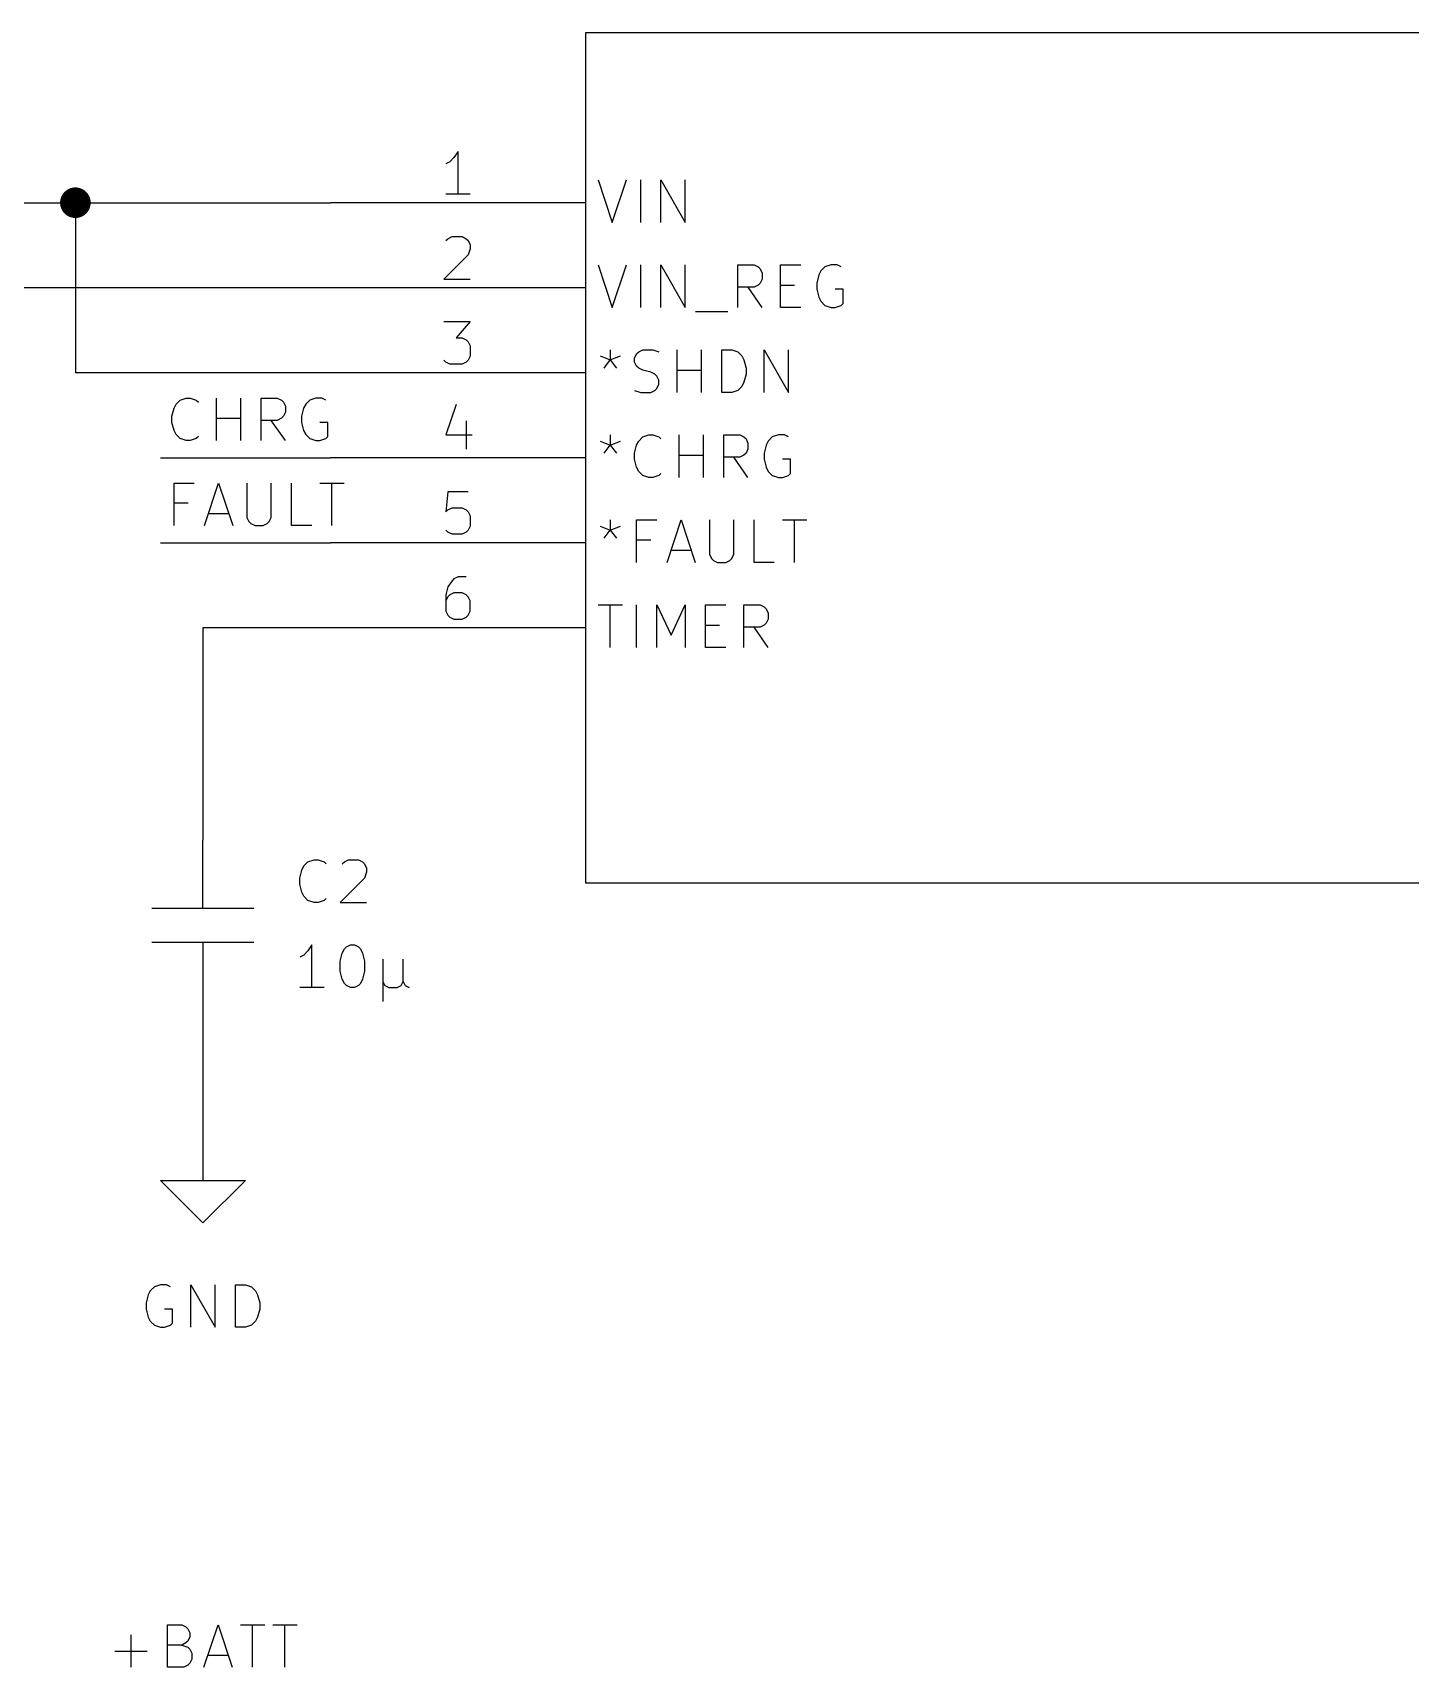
# Model space of a CAD drawing. Extents: x 0.4 to 11.3, y -7.9 to -0.4.
# Drawn here: x 4.25 to 5.87, y -4.073 to -2.15 of the extents above; entities that cross this region are included whole.
import ezdxf

# ---------------------------------------------------------------- set-up
doc = ezdxf.new("R2010")
doc.units = 0
doc.header["$MEASUREMENT"] = 0
for name, color, linetype in [('BLACK', 7, 'CONTINUOUS'), ('CYAN2', 4, 'CONTINUOUS'), ('GREEN2', 3, 'CONTINUOUS'), ('RED2', 1, 'CONTINUOUS')]:
    doc.layers.add(name, color=color, linetype=linetype)

msp = doc.modelspace()

# ---------------------------------------------------------------- linework, layer by layer
at = {"layer": 'BLACK', "linetype": 'CONTINUOUS'}
for p, q in [((4.4136, -2.6012), (4.416, -2.5917)), ((4.416, -2.5917), (4.4184, -2.5869)), ((4.4184, -2.5869), (4.4232, -2.5822)), ((4.4232, -2.5822), (4.4303, -2.5798)), ((4.4303, -2.5798), (4.4351, -2.5798)), ((4.4351, -2.5798), (4.4422, -2.5822)), ((4.4422, -2.5822), (4.4446, -2.5846)), ((4.466, -2.6298), (4.466, -2.5798)), ((4.4946, -2.6298), (4.4946, -2.5798)), ((4.5184, -2.6298), (4.5184, -2.5798)), ((4.5184, -2.5798), (4.5374, -2.5798)), ((4.5374, -2.5798), (4.5422, -2.5822)), ((4.5422, -2.5822), (4.5446, -2.5846)), ((4.5446, -2.5846), (4.547, -2.5893)), ((4.547, -2.5893), (4.547, -2.5965)), ((4.5684, -2.5917), (4.566, -2.6012)), ((4.5708, -2.5869), (4.5684, -2.5917)), ((4.5755, -2.5822), (4.5708, -2.5869)), ((4.5827, -2.5798), (4.5755, -2.5822)), ((4.5898, -2.5798), (4.5827, -2.5798)), ((4.5946, -2.5822), (4.5898, -2.5798)), ((4.4136, -2.6084), (4.4136, -2.6012)), ((4.416, -2.6179), (4.4136, -2.6084)), ((4.466, -2.6036), (4.4946, -2.6036)), ((4.5374, -2.606), (4.5184, -2.606)), ((4.547, -2.6298), (4.5303, -2.606)), ((4.5422, -2.6036), (4.5374, -2.606)), ((4.5446, -2.6012), (4.5422, -2.6036)), ((4.547, -2.5965), (4.5446, -2.6012)), ((4.566, -2.6012), (4.566, -2.6084)), ((4.566, -2.6084), (4.5684, -2.6179)), ((4.597, -2.6084), (4.5874, -2.6084)), ((4.597, -2.625), (4.597, -2.6084)), ((4.4184, -2.6227), (4.416, -2.6179)), ((4.4232, -2.6274), (4.4184, -2.6227)), ((4.4303, -2.6298), (4.4232, -2.6274)), ((4.4351, -2.6298), (4.4303, -2.6298)), ((4.4422, -2.6274), (4.4351, -2.6298)), ((4.4446, -2.625), (4.4422, -2.6274)), ((4.5684, -2.6179), (4.5708, -2.6227)), ((4.5708, -2.6227), (4.5755, -2.6274)), ((4.5755, -2.6274), (4.5827, -2.6298)), ((4.5827, -2.6298), (4.5874, -2.6298)), ((4.5874, -2.6298), (4.5946, -2.6274)), ((4.5946, -2.6274), (4.597, -2.625)), ((4.416, -2.7298), (4.416, -2.6798)), ((4.416, -2.6798), (4.4398, -2.6798)), ((4.4517, -2.7298), (4.4684, -2.6798)), ((4.4684, -2.6798), (4.4851, -2.7298)), ((4.5017, -2.6798), (4.5017, -2.7203)), ((4.5303, -2.7203), (4.5303, -2.6798)), ((4.5541, -2.7298), (4.5541, -2.6798)), ((4.5874, -2.6798), (4.616, -2.6798)), ((4.6017, -2.7298), (4.6017, -2.6798)), ((4.4327, -2.7036), (4.416, -2.7036)), ((4.4565, -2.7155), (4.4803, -2.7155)), ((4.5017, -2.7203), (4.5041, -2.725)), ((4.5041, -2.725), (4.5065, -2.7274)), ((4.5065, -2.7274), (4.5113, -2.7298)), ((4.5113, -2.7298), (4.5208, -2.7298)), ((4.5208, -2.7298), (4.5255, -2.7274)), ((4.5255, -2.7274), (4.5279, -2.725)), ((4.5279, -2.725), (4.5303, -2.7203)), ((4.5779, -2.7298), (4.5541, -2.7298))]:
    msp.add_line(p, q, dxfattribs=at)
at = {"layer": 'CYAN2', "linetype": 'CONTINUOUS'}
for p, q in [((4.9148, -2.3231), (4.9314, -2.3731)), ((4.9148, -2.3231), (4.9314, -2.3731)), ((4.9314, -2.3731), (4.9481, -2.3231)), ((4.9314, -2.3731), (4.9481, -2.3231)), ((4.9648, -2.3731), (4.9648, -2.3231)), ((4.9648, -2.3731), (4.9648, -2.3231)), ((4.9886, -2.3731), (4.9886, -2.3231)), ((4.9886, -2.3231), (5.0171, -2.3731)), ((4.9886, -2.3731), (4.9886, -2.3231)), ((4.9886, -2.3231), (5.0171, -2.3731)), ((5.0171, -2.3731), (5.0171, -2.3231)), ((5.0171, -2.3731), (5.0171, -2.3231)), ((4.9148, -2.4231), (4.9314, -2.4731)), ((4.9148, -2.4231), (4.9314, -2.4731)), ((4.9314, -2.4731), (4.9481, -2.4231)), ((4.9314, -2.4731), (4.9481, -2.4231)), ((4.9648, -2.4731), (4.9648, -2.4231)), ((4.9648, -2.4731), (4.9648, -2.4231)), ((4.9886, -2.4731), (4.9886, -2.4231)), ((4.9886, -2.4231), (5.0171, -2.4731)), ((4.9886, -2.4731), (4.9886, -2.4231)), ((4.9886, -2.4231), (5.0171, -2.4731)), ((5.0171, -2.4731), (5.0171, -2.4231)), ((5.0171, -2.4731), (5.0171, -2.4231)), ((5.079, -2.4731), (5.079, -2.4231)), ((5.079, -2.4231), (5.0981, -2.4231)), ((5.079, -2.4731), (5.079, -2.4231)), ((5.079, -2.4231), (5.0981, -2.4231)), ((5.0981, -2.4231), (5.1029, -2.4255)), ((5.0981, -2.4231), (5.1029, -2.4255)), ((5.1029, -2.4255), (5.1052, -2.4279)), ((5.1029, -2.4255), (5.1052, -2.4279)), ((5.1052, -2.4279), (5.1076, -2.4327)), ((5.1052, -2.4279), (5.1076, -2.4327)), ((5.1076, -2.4398), (5.1052, -2.4446)), ((5.1076, -2.4398), (5.1052, -2.4446)), ((5.1076, -2.4327), (5.1076, -2.4398)), ((5.1076, -2.4327), (5.1076, -2.4398)), ((5.129, -2.4731), (5.129, -2.4231)), ((5.129, -2.4231), (5.1529, -2.4231)), ((5.129, -2.4731), (5.129, -2.4231)), ((5.129, -2.4231), (5.1529, -2.4231)), ((5.1743, -2.435), (5.1719, -2.4446)), ((5.1743, -2.435), (5.1719, -2.4446)), ((5.1767, -2.4303), (5.1743, -2.435)), ((5.1767, -2.4303), (5.1743, -2.435)), ((5.1814, -2.4255), (5.1767, -2.4303)), ((5.1814, -2.4255), (5.1767, -2.4303)), ((5.1886, -2.4231), (5.1814, -2.4255)), ((5.1886, -2.4231), (5.1814, -2.4255)), ((5.1957, -2.4231), (5.1886, -2.4231)), ((5.1957, -2.4231), (5.1886, -2.4231)), ((5.2005, -2.4255), (5.1957, -2.4231)), ((5.2005, -2.4255), (5.1957, -2.4231)), ((5.0981, -2.4493), (5.079, -2.4493)), ((5.0981, -2.4493), (5.079, -2.4493)), ((5.1076, -2.4731), (5.091, -2.4493)), ((5.1076, -2.4731), (5.091, -2.4493)), ((5.1029, -2.4469), (5.0981, -2.4493)), ((5.1029, -2.4469), (5.0981, -2.4493)), ((5.1052, -2.4446), (5.1029, -2.4469)), ((5.1052, -2.4446), (5.1029, -2.4469)), ((5.129, -2.4469), (5.1457, -2.4469)), ((5.129, -2.4469), (5.1457, -2.4469)), ((5.1719, -2.4446), (5.1719, -2.4517)), ((5.1719, -2.4446), (5.1719, -2.4517)), ((5.1719, -2.4517), (5.1743, -2.4612)), ((5.1719, -2.4517), (5.1743, -2.4612)), ((5.2029, -2.4517), (5.1933, -2.4517)), ((5.2029, -2.4517), (5.1933, -2.4517)), ((5.2029, -2.4684), (5.2029, -2.4517)), ((5.2029, -2.4684), (5.2029, -2.4517)), ((5.0291, -2.4779), (5.0671, -2.4779)), ((5.0291, -2.4779), (5.0671, -2.4779)), ((5.1529, -2.4731), (5.129, -2.4731)), ((5.1529, -2.4731), (5.129, -2.4731)), ((5.1743, -2.4612), (5.1767, -2.466)), ((5.1743, -2.4612), (5.1767, -2.466)), ((5.1767, -2.466), (5.1814, -2.4708)), ((5.1767, -2.466), (5.1814, -2.4708)), ((5.1814, -2.4708), (5.1886, -2.4731)), ((5.1814, -2.4708), (5.1886, -2.4731)), ((5.1886, -2.4731), (5.1933, -2.4731)), ((5.1886, -2.4731), (5.1933, -2.4731)), ((5.1933, -2.4731), (5.2005, -2.4708)), ((5.1933, -2.4731), (5.2005, -2.4708)), ((5.2005, -2.4708), (5.2029, -2.4684)), ((5.2005, -2.4708), (5.2029, -2.4684)), ((4.9171, -2.5303), (4.929, -2.535)), ((4.9171, -2.5303), (4.929, -2.535)), ((4.9219, -2.5446), (4.929, -2.535)), ((4.9219, -2.5446), (4.929, -2.535)), ((4.929, -2.5231), (4.929, -2.535)), ((4.929, -2.5231), (4.929, -2.535)), ((4.929, -2.535), (4.9409, -2.5303)), ((4.929, -2.535), (4.9409, -2.5303)), ((4.929, -2.535), (4.9362, -2.5446)), ((4.929, -2.535), (4.9362, -2.5446)), ((4.9576, -2.5327), (4.96, -2.5279)), ((4.9576, -2.5327), (4.96, -2.5279)), ((4.9576, -2.5374), (4.9576, -2.5327)), ((4.9576, -2.5374), (4.9576, -2.5327)), ((4.96, -2.5422), (4.9576, -2.5374)), ((4.96, -2.5422), (4.9576, -2.5374)), ((4.96, -2.5279), (4.9624, -2.5255)), ((4.96, -2.5279), (4.9624, -2.5255)), ((4.9624, -2.5255), (4.9671, -2.5231)), ((4.9624, -2.5255), (4.9671, -2.5231)), ((4.9671, -2.5231), (4.979, -2.5231)), ((4.9671, -2.5231), (4.979, -2.5231)), ((4.979, -2.5231), (4.9862, -2.5255)), ((4.979, -2.5231), (4.9862, -2.5255)), ((5.0076, -2.5731), (5.0076, -2.5231)), ((5.0076, -2.5731), (5.0076, -2.5231)), ((5.0362, -2.5731), (5.0362, -2.5231)), ((5.0362, -2.5731), (5.0362, -2.5231)), ((5.06, -2.5731), (5.06, -2.5231)), ((5.06, -2.5231), (5.0719, -2.5231)), ((5.06, -2.5731), (5.06, -2.5231)), ((5.06, -2.5231), (5.0719, -2.5231)), ((5.0719, -2.5231), (5.079, -2.5255)), ((5.0719, -2.5231), (5.079, -2.5255)), ((5.079, -2.5255), (5.0838, -2.5303)), ((5.079, -2.5255), (5.0838, -2.5303)), ((5.0838, -2.5303), (5.0862, -2.535)), ((5.0838, -2.5303), (5.0862, -2.535)), ((5.0862, -2.535), (5.0886, -2.5446)), ((5.0862, -2.535), (5.0886, -2.5446)), ((5.11, -2.5731), (5.11, -2.5231)), ((5.11, -2.5231), (5.1386, -2.5731)), ((5.11, -2.5731), (5.11, -2.5231)), ((5.11, -2.5231), (5.1386, -2.5731)), ((5.1386, -2.5731), (5.1386, -2.5231)), ((5.1386, -2.5731), (5.1386, -2.5231)), ((4.9624, -2.5446), (4.96, -2.5422)), ((4.9624, -2.5446), (4.96, -2.5422)), ((4.9671, -2.5469), (4.9624, -2.5446)), ((4.9671, -2.5469), (4.9624, -2.5446)), ((4.9767, -2.5493), (4.9671, -2.5469)), ((4.9767, -2.5493), (4.9671, -2.5469)), ((4.9814, -2.5517), (4.9767, -2.5493)), ((4.9814, -2.5517), (4.9767, -2.5493)), ((4.9838, -2.5541), (4.9814, -2.5517)), ((4.9838, -2.5541), (4.9814, -2.5517)), ((4.9862, -2.5588), (4.9838, -2.5541)), ((4.9862, -2.5588), (4.9838, -2.5541)), ((5.0076, -2.5469), (5.0362, -2.5469)), ((5.0076, -2.5469), (5.0362, -2.5469)), ((5.0886, -2.5517), (5.0862, -2.5612)), ((5.0886, -2.5517), (5.0862, -2.5612)), ((5.0886, -2.5446), (5.0886, -2.5517)), ((5.0886, -2.5446), (5.0886, -2.5517)), ((4.9576, -2.5708), (4.9648, -2.5731)), ((4.9576, -2.5708), (4.9648, -2.5731)), ((4.9648, -2.5731), (4.9767, -2.5731)), ((4.9648, -2.5731), (4.9767, -2.5731)), ((4.9767, -2.5731), (4.9814, -2.5708)), ((4.9767, -2.5731), (4.9814, -2.5708)), ((4.9814, -2.5708), (4.9838, -2.5684)), ((4.9814, -2.5708), (4.9838, -2.5684)), ((4.9838, -2.5684), (4.9862, -2.5636)), ((4.9838, -2.5684), (4.9862, -2.5636)), ((4.9862, -2.5636), (4.9862, -2.5588)), ((4.9862, -2.5636), (4.9862, -2.5588)), ((5.0719, -2.5731), (5.06, -2.5731)), ((5.0719, -2.5731), (5.06, -2.5731)), ((5.079, -2.5708), (5.0719, -2.5731)), ((5.079, -2.5708), (5.0719, -2.5731)), ((5.0838, -2.566), (5.079, -2.5708)), ((5.0838, -2.566), (5.079, -2.5708)), ((5.0862, -2.5612), (5.0838, -2.566)), ((5.0862, -2.5612), (5.0838, -2.566)), ((4.9171, -2.6303), (4.929, -2.635)), ((4.9171, -2.6303), (4.929, -2.635)), ((4.929, -2.6231), (4.929, -2.635)), ((4.929, -2.6231), (4.929, -2.635)), ((4.929, -2.635), (4.9409, -2.6303)), ((4.929, -2.635), (4.9409, -2.6303)), ((4.96, -2.635), (4.9624, -2.6303)), ((4.96, -2.635), (4.9624, -2.6303)), ((4.9624, -2.6303), (4.9671, -2.6255)), ((4.9624, -2.6303), (4.9671, -2.6255)), ((4.9671, -2.6255), (4.9743, -2.6231)), ((4.9671, -2.6255), (4.9743, -2.6231)), ((4.9743, -2.6231), (4.979, -2.6231)), ((4.9743, -2.6231), (4.979, -2.6231)), ((4.979, -2.6231), (4.9862, -2.6255)), ((4.979, -2.6231), (4.9862, -2.6255)), ((4.9862, -2.6255), (4.9886, -2.6279)), ((4.9862, -2.6255), (4.9886, -2.6279)), ((5.01, -2.6731), (5.01, -2.6231)), ((5.01, -2.6731), (5.01, -2.6231)), ((5.0386, -2.6731), (5.0386, -2.6231)), ((5.0386, -2.6731), (5.0386, -2.6231)), ((5.0624, -2.6731), (5.0624, -2.6231)), ((5.0624, -2.6231), (5.0814, -2.6231)), ((5.0624, -2.6731), (5.0624, -2.6231)), ((5.0624, -2.6231), (5.0814, -2.6231)), ((5.0814, -2.6231), (5.0862, -2.6255)), ((5.0814, -2.6231), (5.0862, -2.6255)), ((5.0862, -2.6255), (5.0886, -2.6279)), ((5.0862, -2.6255), (5.0886, -2.6279)), ((5.0886, -2.6279), (5.0909, -2.6327)), ((5.0886, -2.6279), (5.0909, -2.6327)), ((5.0909, -2.6327), (5.0909, -2.6398)), ((5.0909, -2.6327), (5.0909, -2.6398)), ((5.1148, -2.6303), (5.1124, -2.635)), ((5.1148, -2.6303), (5.1124, -2.635)), ((5.1195, -2.6255), (5.1148, -2.6303)), ((5.1195, -2.6255), (5.1148, -2.6303)), ((5.1267, -2.6231), (5.1195, -2.6255)), ((5.1267, -2.6231), (5.1195, -2.6255)), ((5.1338, -2.6231), (5.1267, -2.6231)), ((5.1338, -2.6231), (5.1267, -2.6231)), ((5.1386, -2.6255), (5.1338, -2.6231)), ((5.1386, -2.6255), (5.1338, -2.6231)), ((4.9219, -2.6446), (4.929, -2.635)), ((4.9219, -2.6446), (4.929, -2.635)), ((4.929, -2.635), (4.9362, -2.6446)), ((4.929, -2.635), (4.9362, -2.6446)), ((4.9576, -2.6446), (4.96, -2.635)), ((4.9576, -2.6446), (4.96, -2.635)), ((4.9576, -2.6517), (4.9576, -2.6446)), ((4.9576, -2.6517), (4.9576, -2.6446)), ((4.96, -2.6612), (4.9576, -2.6517)), ((4.96, -2.6612), (4.9576, -2.6517)), ((5.01, -2.6469), (5.0386, -2.6469)), ((5.01, -2.6469), (5.0386, -2.6469)), ((5.0814, -2.6493), (5.0624, -2.6493)), ((5.0814, -2.6493), (5.0624, -2.6493)), ((5.0909, -2.6731), (5.0743, -2.6493)), ((5.0909, -2.6731), (5.0743, -2.6493)), ((5.0862, -2.6469), (5.0814, -2.6493)), ((5.0862, -2.6469), (5.0814, -2.6493)), ((5.0886, -2.6446), (5.0862, -2.6469)), ((5.0886, -2.6446), (5.0862, -2.6469)), ((5.0909, -2.6398), (5.0886, -2.6446)), ((5.0909, -2.6398), (5.0886, -2.6446)), ((5.1124, -2.635), (5.11, -2.6446)), ((5.1124, -2.635), (5.11, -2.6446)), ((5.11, -2.6446), (5.11, -2.6517)), ((5.11, -2.6446), (5.11, -2.6517)), ((5.11, -2.6517), (5.1124, -2.6612)), ((5.11, -2.6517), (5.1124, -2.6612)), ((5.1409, -2.6517), (5.1314, -2.6517)), ((5.1409, -2.6517), (5.1314, -2.6517)), ((5.1409, -2.6684), (5.1409, -2.6517)), ((5.1409, -2.6684), (5.1409, -2.6517)), ((4.9624, -2.666), (4.96, -2.6612)), ((4.9624, -2.666), (4.96, -2.6612)), ((4.9671, -2.6708), (4.9624, -2.666)), ((4.9671, -2.6708), (4.9624, -2.666)), ((4.9743, -2.6731), (4.9671, -2.6708)), ((4.9743, -2.6731), (4.9671, -2.6708)), ((4.9862, -2.6708), (4.979, -2.6731)), ((4.9862, -2.6708), (4.979, -2.6731)), ((4.9886, -2.6684), (4.9862, -2.6708)), ((4.9886, -2.6684), (4.9862, -2.6708)), ((5.1124, -2.6612), (5.1148, -2.666)), ((5.1124, -2.6612), (5.1148, -2.666)), ((5.1148, -2.666), (5.1195, -2.6708)), ((5.1148, -2.666), (5.1195, -2.6708)), ((5.1195, -2.6708), (5.1267, -2.6731)), ((5.1195, -2.6708), (5.1267, -2.6731)), ((5.1314, -2.6731), (5.1386, -2.6708)), ((5.1314, -2.6731), (5.1386, -2.6708)), ((5.1386, -2.6708), (5.1409, -2.6684)), ((5.1386, -2.6708), (5.1409, -2.6684)), ((4.979, -2.6731), (4.9743, -2.6731)), ((4.979, -2.6731), (4.9743, -2.6731)), ((5.1267, -2.6731), (5.1314, -2.6731)), ((5.1267, -2.6731), (5.1314, -2.6731)), ((4.9171, -2.7303), (4.929, -2.735)), ((4.9171, -2.7303), (4.929, -2.735)), ((4.929, -2.7231), (4.929, -2.735)), ((4.929, -2.7231), (4.929, -2.735)), ((4.929, -2.735), (4.9409, -2.7303)), ((4.929, -2.735), (4.9409, -2.7303)), ((4.96, -2.7731), (4.96, -2.7231)), ((4.96, -2.7231), (4.9838, -2.7231)), ((4.96, -2.7731), (4.96, -2.7231)), ((4.96, -2.7231), (4.9838, -2.7231)), ((4.9957, -2.7731), (5.0124, -2.7231)), ((4.9957, -2.7731), (5.0124, -2.7231)), ((5.0124, -2.7231), (5.029, -2.7731)), ((5.0124, -2.7231), (5.029, -2.7731)), ((5.0457, -2.7231), (5.0457, -2.7636)), ((5.0457, -2.7231), (5.0457, -2.7636)), ((5.0743, -2.7636), (5.0743, -2.7231)), ((5.0743, -2.7636), (5.0743, -2.7231)), ((5.0981, -2.7731), (5.0981, -2.7231)), ((5.0981, -2.7731), (5.0981, -2.7231)), ((5.1314, -2.7231), (5.16, -2.7231)), ((5.1314, -2.7231), (5.16, -2.7231)), ((5.1457, -2.7731), (5.1457, -2.7231)), ((5.1457, -2.7731), (5.1457, -2.7231)), ((4.9219, -2.7446), (4.929, -2.735)), ((4.9219, -2.7446), (4.929, -2.735)), ((4.929, -2.735), (4.9362, -2.7446)), ((4.929, -2.735), (4.9362, -2.7446)), ((4.9767, -2.7469), (4.96, -2.7469)), ((4.9767, -2.7469), (4.96, -2.7469)), ((5.0005, -2.7588), (5.0243, -2.7588)), ((5.0005, -2.7588), (5.0243, -2.7588)), ((5.0457, -2.7636), (5.0481, -2.7684)), ((5.0457, -2.7636), (5.0481, -2.7684)), ((5.0481, -2.7684), (5.0505, -2.7708)), ((5.0481, -2.7684), (5.0505, -2.7708)), ((5.0695, -2.7708), (5.0719, -2.7684)), ((5.0695, -2.7708), (5.0719, -2.7684)), ((5.0719, -2.7684), (5.0743, -2.7636)), ((5.0719, -2.7684), (5.0743, -2.7636)), ((5.0505, -2.7708), (5.0552, -2.7731)), ((5.0505, -2.7708), (5.0552, -2.7731)), ((5.0552, -2.7731), (5.0648, -2.7731)), ((5.0552, -2.7731), (5.0648, -2.7731)), ((5.0648, -2.7731), (5.0695, -2.7708)), ((5.0648, -2.7731), (5.0695, -2.7708)), ((5.1219, -2.7731), (5.0981, -2.7731)), ((5.1219, -2.7731), (5.0981, -2.7731)), ((4.9148, -2.8231), (4.9433, -2.8231)), ((4.9148, -2.8231), (4.9433, -2.8231)), ((4.929, -2.8731), (4.929, -2.8231)), ((4.929, -2.8731), (4.929, -2.8231)), ((4.96, -2.8731), (4.96, -2.8231)), ((4.96, -2.8731), (4.96, -2.8231)), ((4.9838, -2.8731), (4.9838, -2.8231)), ((4.9838, -2.8231), (5.0005, -2.8588)), ((4.9838, -2.8731), (4.9838, -2.8231)), ((4.9838, -2.8231), (5.0005, -2.8588)), ((5.0005, -2.8588), (5.0171, -2.8231)), ((5.0005, -2.8588), (5.0171, -2.8231)), ((5.0171, -2.8231), (5.0171, -2.8731)), ((5.0171, -2.8231), (5.0171, -2.8731)), ((5.0409, -2.8731), (5.0409, -2.8231)), ((5.0409, -2.8231), (5.0648, -2.8231)), ((5.0409, -2.8731), (5.0409, -2.8231)), ((5.0409, -2.8231), (5.0648, -2.8231)), ((5.0862, -2.8731), (5.0862, -2.8231)), ((5.0862, -2.8231), (5.1052, -2.8231)), ((5.0862, -2.8731), (5.0862, -2.8231)), ((5.0862, -2.8231), (5.1052, -2.8231)), ((5.1052, -2.8231), (5.11, -2.8255)), ((5.1052, -2.8231), (5.11, -2.8255)), ((5.11, -2.8255), (5.1124, -2.8279)), ((5.11, -2.8255), (5.1124, -2.8279)), ((5.1124, -2.8446), (5.11, -2.8469)), ((5.1124, -2.8446), (5.11, -2.8469)), ((5.1124, -2.8279), (5.1148, -2.8327)), ((5.1124, -2.8279), (5.1148, -2.8327)), ((5.1148, -2.8398), (5.1124, -2.8446)), ((5.1148, -2.8398), (5.1124, -2.8446)), ((5.1148, -2.8327), (5.1148, -2.8398)), ((5.1148, -2.8327), (5.1148, -2.8398)), ((5.0409, -2.8469), (5.0576, -2.8469)), ((5.0409, -2.8469), (5.0576, -2.8469)), ((5.1052, -2.8493), (5.0862, -2.8493)), ((5.1052, -2.8493), (5.0862, -2.8493)), ((5.1148, -2.8731), (5.0981, -2.8493)), ((5.1148, -2.8731), (5.0981, -2.8493)), ((5.11, -2.8469), (5.1052, -2.8493)), ((5.11, -2.8469), (5.1052, -2.8493)), ((5.0648, -2.8731), (5.0409, -2.8731)), ((5.0648, -2.8731), (5.0409, -2.8731)), ((4.5663, -3.135), (4.5687, -3.1302)), ((4.5663, -3.135), (4.5687, -3.1302)), ((4.5687, -3.1302), (4.5734, -3.1254)), ((4.5687, -3.1302), (4.5734, -3.1254)), ((4.5734, -3.1254), (4.5806, -3.1231)), ((4.5734, -3.1254), (4.5806, -3.1231)), ((4.5806, -3.1231), (4.5853, -3.1231)), ((4.5806, -3.1231), (4.5853, -3.1231)), ((4.5853, -3.1231), (4.5925, -3.1254)), ((4.5853, -3.1231), (4.5925, -3.1254)), ((4.5925, -3.1254), (4.5949, -3.1278)), ((4.5925, -3.1254), (4.5949, -3.1278)), ((4.6139, -3.1278), (4.6163, -3.1254)), ((4.6139, -3.1278), (4.6163, -3.1254)), ((4.6163, -3.1254), (4.621, -3.1231)), ((4.6163, -3.1254), (4.621, -3.1231)), ((4.621, -3.1231), (4.6329, -3.1231)), ((4.621, -3.1231), (4.6329, -3.1231)), ((4.6329, -3.1231), (4.6377, -3.1254)), ((4.6329, -3.1231), (4.6377, -3.1254)), ((4.6377, -3.1254), (4.6401, -3.1278)), ((4.6377, -3.1254), (4.6401, -3.1278)), ((4.6401, -3.1278), (4.6425, -3.1326)), ((4.6401, -3.1278), (4.6425, -3.1326)), ((4.6425, -3.1326), (4.6425, -3.1373)), ((4.6425, -3.1326), (4.6425, -3.1373)), ((4.5639, -3.1445), (4.5663, -3.135)), ((4.5639, -3.1445), (4.5663, -3.135)), ((4.5639, -3.1516), (4.5639, -3.1445)), ((4.5639, -3.1516), (4.5639, -3.1445)), ((4.5663, -3.1611), (4.5639, -3.1516)), ((4.5663, -3.1611), (4.5639, -3.1516)), ((4.6401, -3.1445), (4.6115, -3.1731)), ((4.6401, -3.1445), (4.6115, -3.1731)), ((4.6425, -3.1373), (4.6401, -3.1445)), ((4.6425, -3.1373), (4.6401, -3.1445)), ((4.5687, -3.1659), (4.5663, -3.1611)), ((4.5687, -3.1659), (4.5663, -3.1611)), ((4.5734, -3.1707), (4.5687, -3.1659)), ((4.5734, -3.1707), (4.5687, -3.1659)), ((4.5806, -3.1731), (4.5734, -3.1707)), ((4.5806, -3.1731), (4.5734, -3.1707)), ((4.5925, -3.1707), (4.5853, -3.1731)), ((4.5925, -3.1707), (4.5853, -3.1731)), ((4.5949, -3.1683), (4.5925, -3.1707)), ((4.5949, -3.1683), (4.5925, -3.1707)), ((4.5853, -3.1731), (4.5806, -3.1731)), ((4.5853, -3.1731), (4.5806, -3.1731)), ((4.6115, -3.1731), (4.6425, -3.1731)), ((4.6115, -3.1731), (4.6425, -3.1731)), ((4.5734, -3.2302), (4.5687, -3.235)), ((4.5734, -3.2302), (4.5687, -3.235)), ((4.5782, -3.2231), (4.5734, -3.2302)), ((4.5782, -3.2231), (4.5734, -3.2302)), ((4.5782, -3.2731), (4.5782, -3.2231)), ((4.5782, -3.2731), (4.5782, -3.2231)), ((4.6139, -3.2326), (4.6163, -3.2278)), ((4.6139, -3.2326), (4.6163, -3.2278)), ((4.6163, -3.2278), (4.6187, -3.2254)), ((4.6163, -3.2278), (4.6187, -3.2254)), ((4.6187, -3.2254), (4.6234, -3.2231)), ((4.6187, -3.2254), (4.6234, -3.2231)), ((4.6234, -3.2231), (4.6282, -3.2231)), ((4.6234, -3.2231), (4.6282, -3.2231)), ((4.6282, -3.2231), (4.6329, -3.2254)), ((4.6282, -3.2231), (4.6329, -3.2254)), ((4.6329, -3.2254), (4.6353, -3.2278)), ((4.6329, -3.2254), (4.6353, -3.2278)), ((4.6353, -3.2278), (4.6377, -3.2326)), ((4.6353, -3.2278), (4.6377, -3.2326)), ((4.5687, -3.235), (4.5639, -3.2373)), ((4.5687, -3.235), (4.5639, -3.2373)), ((4.6115, -3.2421), (4.6139, -3.2326)), ((4.6115, -3.2421), (4.6139, -3.2326)), ((4.6115, -3.254), (4.6115, -3.2421)), ((4.6115, -3.254), (4.6115, -3.2421)), ((4.6377, -3.2326), (4.6401, -3.2421)), ((4.6377, -3.2326), (4.6401, -3.2421)), ((4.6401, -3.2421), (4.6401, -3.254)), ((4.6401, -3.2421), (4.6401, -3.254)), ((4.6615, -3.2397), (4.6615, -3.2897)), ((4.6615, -3.2397), (4.6615, -3.2897)), ((4.6853, -3.2659), (4.6853, -3.2397)), ((4.6853, -3.2659), (4.6853, -3.2397)), ((4.6139, -3.2635), (4.6115, -3.254)), ((4.6139, -3.2635), (4.6115, -3.254)), ((4.6163, -3.2683), (4.6139, -3.2635)), ((4.6163, -3.2683), (4.6139, -3.2635)), ((4.6187, -3.2707), (4.6163, -3.2683)), ((4.6187, -3.2707), (4.6163, -3.2683)), ((4.6353, -3.2683), (4.6329, -3.2707)), ((4.6353, -3.2683), (4.6329, -3.2707)), ((4.6377, -3.2635), (4.6353, -3.2683)), ((4.6377, -3.2635), (4.6353, -3.2683)), ((4.6401, -3.254), (4.6377, -3.2635)), ((4.6401, -3.254), (4.6377, -3.2635)), ((4.6615, -3.2659), (4.6639, -3.2707)), ((4.6615, -3.2659), (4.6639, -3.2707)), ((4.6829, -3.2707), (4.6853, -3.2659)), ((4.6829, -3.2707), (4.6853, -3.2659)), ((4.6853, -3.2659), (4.6877, -3.2707)), ((4.6853, -3.2659), (4.6877, -3.2707)), ((4.5925, -3.2731), (4.5639, -3.2731)), ((4.5925, -3.2731), (4.5639, -3.2731)), ((4.6234, -3.2731), (4.6187, -3.2707)), ((4.6234, -3.2731), (4.6187, -3.2707)), ((4.6282, -3.2731), (4.6234, -3.2731)), ((4.6282, -3.2731), (4.6234, -3.2731)), ((4.6329, -3.2707), (4.6282, -3.2731)), ((4.6329, -3.2707), (4.6282, -3.2731)), ((4.6639, -3.2707), (4.6687, -3.2731)), ((4.6639, -3.2707), (4.6687, -3.2731)), ((4.6687, -3.2731), (4.6782, -3.2731)), ((4.6687, -3.2731), (4.6782, -3.2731)), ((4.6782, -3.2731), (4.6829, -3.2707)), ((4.6782, -3.2731), (4.6829, -3.2707)), ((4.6877, -3.2707), (4.6925, -3.2731)), ((4.6877, -3.2707), (4.6925, -3.2731)), ((4.3881, -3.6299), (4.3857, -3.6347)), ((4.3929, -3.6252), (4.3881, -3.6299)), ((4.4, -3.6228), (4.3929, -3.6252)), ((4.4071, -3.6228), (4.4, -3.6228)), ((4.4119, -3.6252), (4.4071, -3.6228)), ((4.4357, -3.6728), (4.4357, -3.6228)), ((4.4357, -3.6228), (4.4643, -3.6728)), ((4.4643, -3.6728), (4.4643, -3.6228)), ((4.4881, -3.6728), (4.4881, -3.6228)), ((4.4881, -3.6228), (4.5, -3.6228)), ((4.5, -3.6228), (4.5071, -3.6252)), ((4.5071, -3.6252), (4.5119, -3.6299)), ((4.5119, -3.6299), (4.5143, -3.6347)), ((4.3857, -3.6347), (4.3833, -3.6442)), ((4.3833, -3.6442), (4.3833, -3.6514)), ((4.3833, -3.6514), (4.3857, -3.6609)), ((4.4143, -3.6514), (4.4048, -3.6514)), ((4.4143, -3.668), (4.4143, -3.6514)), ((4.5143, -3.6347), (4.5167, -3.6442)), ((4.5167, -3.6514), (4.5143, -3.6609)), ((4.5167, -3.6442), (4.5167, -3.6514)), ((4.3857, -3.6609), (4.3881, -3.6657)), ((4.3881, -3.6657), (4.3929, -3.6704)), ((4.3929, -3.6704), (4.4, -3.6728)), ((4.4048, -3.6728), (4.4119, -3.6704)), ((4.4119, -3.6704), (4.4143, -3.668)), ((4.5071, -3.6704), (4.5, -3.6728)), ((4.5119, -3.6657), (4.5071, -3.6704)), ((4.5143, -3.6609), (4.5119, -3.6657)), ((4.4, -3.6728), (4.4048, -3.6728)), ((4.5, -3.6728), (4.4881, -3.6728)), ((4.3655, -4.0728), (4.3655, -4.0347)), ((4.4083, -4.0728), (4.4083, -4.0228)), ((4.4083, -4.0228), (4.425, -4.0228)), ((4.425, -4.0228), (4.4298, -4.0252)), ((4.4298, -4.0252), (4.4321, -4.0276)), ((4.4321, -4.0276), (4.4345, -4.0323)), ((4.4345, -4.0371), (4.4321, -4.0419)), ((4.4345, -4.0323), (4.4345, -4.0371)), ((4.4512, -4.0728), (4.4679, -4.0228)), ((4.4679, -4.0228), (4.4845, -4.0728)), ((4.494, -4.0228), (4.5226, -4.0228)), ((4.5083, -4.0728), (4.5083, -4.0228)), ((4.5321, -4.0228), (4.5607, -4.0228)), ((4.5464, -4.0728), (4.5464, -4.0228)), ((4.3464, -4.0538), (4.3845, -4.0538)), ((4.425, -4.0466), (4.4083, -4.0466)), ((4.4298, -4.0442), (4.425, -4.0466)), ((4.425, -4.0466), (4.4321, -4.049)), ((4.4321, -4.0419), (4.4298, -4.0442)), ((4.4321, -4.049), (4.4345, -4.0514)), ((4.4345, -4.0514), (4.4369, -4.0561)), ((4.4369, -4.0561), (4.4369, -4.0633)), ((4.4274, -4.0728), (4.4083, -4.0728)), ((4.4321, -4.0704), (4.4274, -4.0728)), ((4.4345, -4.068), (4.4321, -4.0704)), ((4.4369, -4.0633), (4.4345, -4.068)), ((4.456, -4.0585), (4.4798, -4.0585))]:
    msp.add_line(p, q, dxfattribs=at)
at = {"layer": 'GREEN2', "linetype": 'CONTINUOUS'}
for p, q in [((3.75, -2.35), (4.3, -2.35)), ((4.3, -2.35), (4.3, -2.55)), ((4.3, -2.35), (4.6, -2.35)), ((4.6, -2.45), (4, -2.45)), ((4.6, -2.55), (4.3, -2.55)), ((4.4, -2.65), (4.6, -2.65)), ((4.4, -2.75), (4.6, -2.75)), ((4.6, -2.85), (4.45, -2.85)), ((4.45, -2.85), (4.45, -3.1)), ((4.45, -3.3), (4.45, -3.45))]:
    msp.add_line(p, q, dxfattribs=at)
at = {"layer": 'GREEN2', "const_width": 0.018}
msp.add_lwpolyline([(4.291, -2.35, 1), (4.309, -2.35, 1)], format="xyb", close=True, dxfattribs=at)
at = {"layer": 'RED2', "linetype": 'CONTINUOUS'}
for p, q in [((4.9, -2.15), (4.9, -3.15)), ((7.1, -2.15), (4.9, -2.15)), ((4.7405, -2.3018), (4.7357, -2.3042)), ((4.7405, -2.3018), (4.7357, -2.3042)), ((4.7452, -2.297), (4.7405, -2.3018)), ((4.7452, -2.297), (4.7405, -2.3018)), ((4.75, -2.2899), (4.7452, -2.297)), ((4.75, -2.2899), (4.7452, -2.297)), ((4.75, -2.3399), (4.75, -2.2899)), ((4.75, -2.3399), (4.75, -2.2899)), ((4.7643, -2.3399), (4.7357, -2.3399)), ((4.7643, -2.3399), (4.7357, -2.3399)), ((4.9, -2.35), (4.6, -2.35)), ((4.9, -2.35), (4.6, -2.35)), ((4.7357, -2.3946), (4.7381, -2.3923)), ((4.7357, -2.3946), (4.7381, -2.3923)), ((4.7381, -2.3923), (4.7429, -2.3899)), ((4.7381, -2.3923), (4.7429, -2.3899)), ((4.7429, -2.3899), (4.7548, -2.3899)), ((4.7429, -2.3899), (4.7548, -2.3899)), ((4.7548, -2.3899), (4.7595, -2.3923)), ((4.7548, -2.3899), (4.7595, -2.3923)), ((4.7595, -2.3923), (4.7619, -2.3946)), ((4.7595, -2.3923), (4.7619, -2.3946)), ((4.7619, -2.3946), (4.7643, -2.3994)), ((4.7619, -2.3946), (4.7643, -2.3994)), ((4.7643, -2.3994), (4.7643, -2.4042)), ((4.7643, -2.3994), (4.7643, -2.4042)), ((4.7619, -2.4113), (4.7333, -2.4399)), ((4.7619, -2.4113), (4.7333, -2.4399)), ((4.7643, -2.4042), (4.7619, -2.4113)), ((4.7643, -2.4042), (4.7619, -2.4113)), ((4.7333, -2.4399), (4.7643, -2.4399)), ((4.7333, -2.4399), (4.7643, -2.4399)), ((4.9, -2.45), (4.6, -2.45)), ((4.9, -2.45), (4.6, -2.45)), ((4.7333, -2.4899), (4.7643, -2.4899)), ((4.7333, -2.4899), (4.7643, -2.4899)), ((4.7643, -2.4899), (4.7476, -2.5089)), ((4.7643, -2.4899), (4.7476, -2.5089)), ((4.7476, -2.5089), (4.7548, -2.5089)), ((4.7476, -2.5089), (4.7548, -2.5089)), ((4.7548, -2.5089), (4.7595, -2.5113)), ((4.7548, -2.5089), (4.7595, -2.5113)), ((4.7595, -2.5113), (4.7619, -2.5137)), ((4.7595, -2.5113), (4.7619, -2.5137)), ((4.7619, -2.5137), (4.7643, -2.5184)), ((4.7619, -2.5137), (4.7643, -2.5184)), ((4.7643, -2.5184), (4.7643, -2.5304)), ((4.7643, -2.5184), (4.7643, -2.5304)), ((4.7357, -2.5375), (4.7333, -2.5351)), ((4.7357, -2.5375), (4.7333, -2.5351)), ((4.7405, -2.5399), (4.7357, -2.5375)), ((4.7405, -2.5399), (4.7357, -2.5375)), ((4.7595, -2.5375), (4.7548, -2.5399)), ((4.7595, -2.5375), (4.7548, -2.5399)), ((4.7619, -2.5351), (4.7595, -2.5375)), ((4.7619, -2.5351), (4.7595, -2.5375)), ((4.7643, -2.5304), (4.7619, -2.5351)), ((4.7643, -2.5304), (4.7619, -2.5351)), ((4.9, -2.55), (4.6, -2.55)), ((4.9, -2.55), (4.6, -2.55)), ((4.7548, -2.5399), (4.7405, -2.5399)), ((4.7548, -2.5399), (4.7405, -2.5399)), ((4.7476, -2.5875), (4.7357, -2.6232)), ((4.7476, -2.5875), (4.7357, -2.6232)), ((4.7595, -2.6065), (4.7595, -2.6399)), ((4.7595, -2.6065), (4.7595, -2.6399)), ((4.7357, -2.6232), (4.7667, -2.6232)), ((4.7357, -2.6232), (4.7667, -2.6232)), ((4.9, -2.65), (4.6, -2.65)), ((4.9, -2.65), (4.6, -2.65)), ((4.7381, -2.6899), (4.7357, -2.7137)), ((4.7381, -2.6899), (4.7357, -2.7137)), ((4.7619, -2.6899), (4.7381, -2.6899)), ((4.7619, -2.6899), (4.7381, -2.6899)), ((4.7381, -2.7113), (4.7429, -2.7089)), ((4.7381, -2.7113), (4.7429, -2.7089)), ((4.7429, -2.7089), (4.7548, -2.7089)), ((4.7429, -2.7089), (4.7548, -2.7089)), ((4.7548, -2.7089), (4.7595, -2.7113)), ((4.7548, -2.7089), (4.7595, -2.7113)), ((4.7357, -2.7137), (4.7381, -2.7113)), ((4.7357, -2.7137), (4.7381, -2.7113)), ((4.7595, -2.7113), (4.7619, -2.7137)), ((4.7595, -2.7113), (4.7619, -2.7137)), ((4.7619, -2.7137), (4.7643, -2.7184)), ((4.7619, -2.7137), (4.7643, -2.7184)), ((4.7643, -2.7304), (4.7619, -2.7351)), ((4.7643, -2.7304), (4.7619, -2.7351)), ((4.7643, -2.7184), (4.7643, -2.7304)), ((4.7643, -2.7184), (4.7643, -2.7304)), ((4.7381, -2.7375), (4.7357, -2.7351)), ((4.7381, -2.7375), (4.7357, -2.7351)), ((4.7429, -2.7399), (4.7381, -2.7375)), ((4.7429, -2.7399), (4.7381, -2.7375)), ((4.7548, -2.7399), (4.7429, -2.7399)), ((4.7548, -2.7399), (4.7429, -2.7399)), ((4.7595, -2.7375), (4.7548, -2.7399)), ((4.7595, -2.7375), (4.7548, -2.7399)), ((4.7619, -2.7351), (4.7595, -2.7375)), ((4.7619, -2.7351), (4.7595, -2.7375)), ((4.9, -2.75), (4.6, -2.75)), ((4.9, -2.75), (4.6, -2.75)), ((4.7381, -2.8018), (4.7357, -2.8113)), ((4.7381, -2.8018), (4.7357, -2.8113)), ((4.7429, -2.7946), (4.7381, -2.8018)), ((4.7429, -2.7946), (4.7381, -2.8018)), ((4.7452, -2.7923), (4.7429, -2.7946)), ((4.7452, -2.7923), (4.7429, -2.7946)), ((4.75, -2.7899), (4.7452, -2.7923)), ((4.75, -2.7899), (4.7452, -2.7923)), ((4.7595, -2.7899), (4.75, -2.7899)), ((4.7595, -2.7899), (4.75, -2.7899)), ((4.7357, -2.8113), (4.7357, -2.8304)), ((4.7357, -2.8113), (4.7357, -2.8304)), ((4.7381, -2.8137), (4.7357, -2.8184)), ((4.7381, -2.8137), (4.7357, -2.8184)), ((4.7405, -2.8113), (4.7381, -2.8137)), ((4.7405, -2.8113), (4.7381, -2.8137)), ((4.7452, -2.8089), (4.7405, -2.8113)), ((4.7452, -2.8089), (4.7405, -2.8113)), ((4.7548, -2.8089), (4.7452, -2.8089)), ((4.7548, -2.8089), (4.7452, -2.8089)), ((4.7595, -2.8113), (4.7548, -2.8089)), ((4.7595, -2.8113), (4.7548, -2.8089)), ((4.7619, -2.8137), (4.7595, -2.8113)), ((4.7619, -2.8137), (4.7595, -2.8113)), ((4.7643, -2.8184), (4.7619, -2.8137)), ((4.7643, -2.8184), (4.7619, -2.8137)), ((4.7643, -2.8304), (4.7643, -2.8184)), ((4.7643, -2.8304), (4.7643, -2.8184)), ((4.7357, -2.8304), (4.7381, -2.8351)), ((4.7357, -2.8304), (4.7381, -2.8351)), ((4.7381, -2.8351), (4.7405, -2.8375)), ((4.7381, -2.8351), (4.7405, -2.8375)), ((4.7405, -2.8375), (4.7452, -2.8399)), ((4.7405, -2.8375), (4.7452, -2.8399)), ((4.7452, -2.8399), (4.7548, -2.8399)), ((4.7452, -2.8399), (4.7548, -2.8399)), ((4.7548, -2.8399), (4.7595, -2.8375)), ((4.7548, -2.8399), (4.7595, -2.8375)), ((4.7595, -2.8375), (4.7619, -2.8351)), ((4.7595, -2.8375), (4.7619, -2.8351)), ((4.7619, -2.8351), (4.7643, -2.8304)), ((4.7619, -2.8351), (4.7643, -2.8304)), ((4.9, -2.85), (4.6, -2.85)), ((4.9, -2.85), (4.6, -2.85)), ((4.45, -3.18), (4.45, -3.1)), ((4.45, -3.18), (4.45, -3.1)), ((4.9, -3.15), (7.1, -3.15)), ((4.39, -3.18), (4.51, -3.18)), ((4.39, -3.22), (4.51, -3.22)), ((4.45, -3.22), (4.45, -3.3)), ((4.45, -3.22), (4.45, -3.3)), ((4.45, -3.45), (4.45, -3.5)), ((4.45, -3.55), (4.4, -3.5)), ((4.4, -3.5), (4.45, -3.5)), ((4.45, -3.5), (4.5, -3.5)), ((4.5, -3.5), (4.45, -3.55))]:
    msp.add_line(p, q, dxfattribs=at)

doc.saveas('drawing.dxf')
